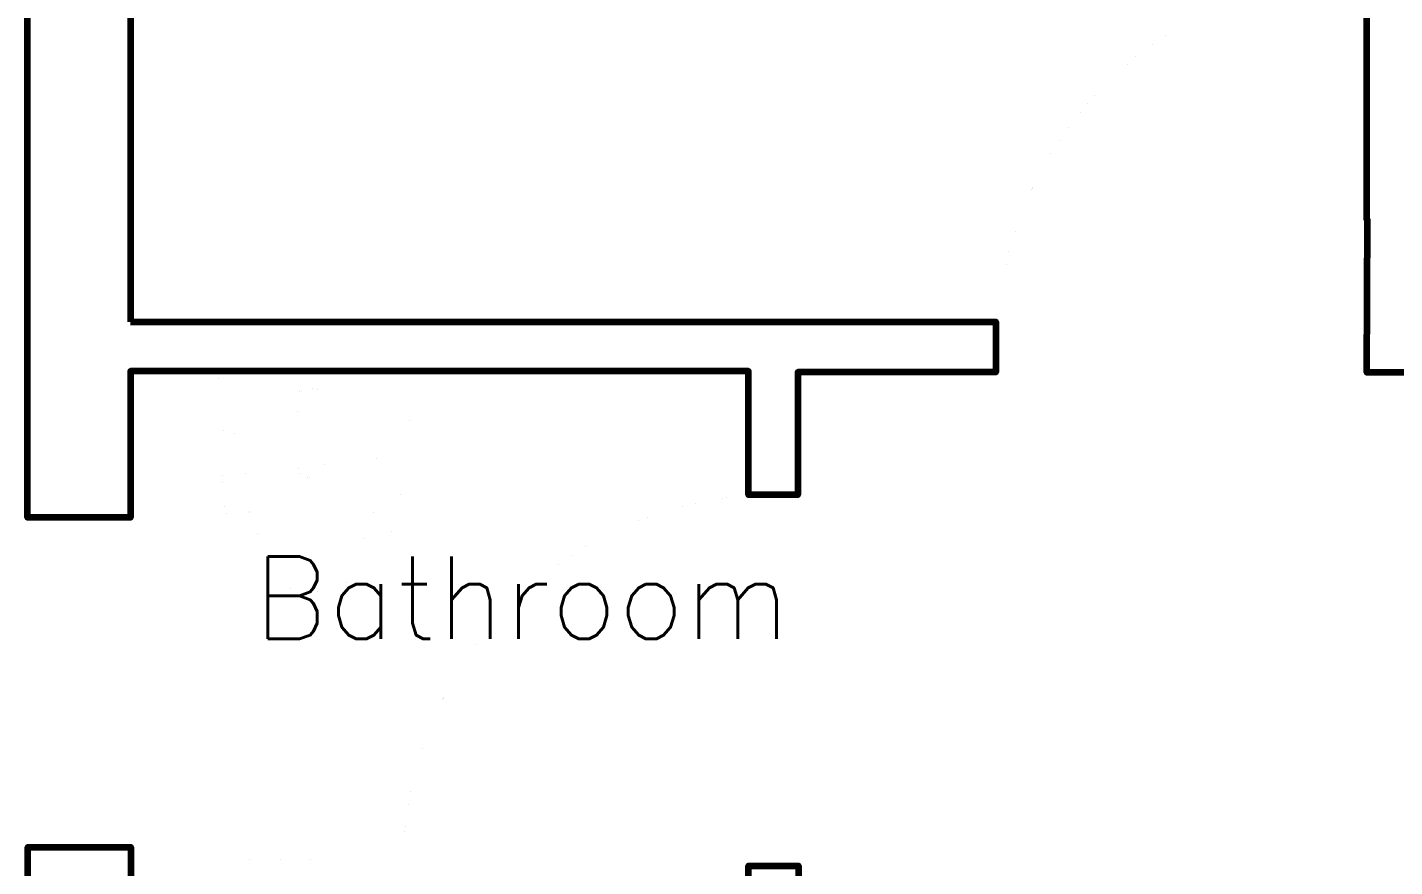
# Model space of a CAD drawing. Header units: metres. Extents: x -1.5 to 5.12, y -0.47 to 6.77.
# Drawn here: x -1.5 to 1.816, y 2.696 to 4.732 of the extents above; entities that cross this region are included whole.
import ezdxf
from ezdxf.enums import TextEntityAlignment as Align

# ---------------------------------------------------------------- set-up
doc = ezdxf.new("R2010")
doc.units = ezdxf.units.M
doc.header["$LTSCALE"] = 10
doc.layers.get('0').update_dxf_attribs({"linetype": 'CONTINUOUS', "lineweight": 100})
for name, color, linetype, lineweight in [('doors', 1, 'CONTINUOUS', 100), ('plumbing', 15, 'CONTINUOUS', 100), ('roomitems', 4, 'CONTINUOUS', 100), ('texts', 5, 'CONTINUOUS', 100), ('walls', 8, 'CONTINUOUS', 100), ('windows', 3, 'CONTINUOUS', 100)]:
    doc.layers.add(name, color=color, linetype=linetype, lineweight=lineweight)
doc.styles.get("Standard").update_dxf_attribs({"font": 'txt', "width": 0.75, "bigfont": 'bigfont.shx'})

# ---------------------------------------------------------------- blocks, each defined once
blk = doc.blocks.new('W-1-1')
at = {"color": 0}
for points, const_width in [([(-333.3, 60), (-400, 60)], 0.01), ([(-400, 60), (-400, 50)], 0.01), ([(-333.3, 60), (-400, 60)], 0.01), ([(-393.3, 60), (-400, 60)], 0.01), ([(-400, 60), (-400, 50)], 0.01), ([(-400, 50), (-400, 40)], 0.01), ([(-400, 50), (-400, 40)], 0.01), ([(-400, 40), (-400, 30)], 0.01), ([(-400, 40), (-400, 30)], 0.01), ([(-386.7, 60), (-393.3, 60)], 0.01), ([(-380, 60), (-386.7, 60)], 0.01), ([(-373.3, 60), (-380, 60)], 0.01), ([(-366.7, 60), (-373.3, 60)], 0.01), ([(-360, 60), (-366.7, 60)], 0.01), ([(-353.3, 60), (-360, 60)], 0.01), ([(-346.7, 60), (-353.3, 60)], 0.01), ([(-340, 60), (-346.7, 60)], 0.01), ([(-333.3, 60), (-340, 60)], 0.01), ([(-266.7, 60), (-333.3, 60)], 0.01), ([(-266.7, 60), (-333.3, 60)], 0.01), ([(-326.7, 60), (-333.3, 60)], 0.01), ([(-320, 60), (-326.7, 60)], 0.01), ([(-320, 60), (-320, 60)], 0.01), ([(-200, 60), (-266.7, 60)], 0.01), ([(-200, 60), (-266.7, 60)], 0.01), ([(-133.3, 60), (-200, 60)], 0.01), ([(-133.3, 60), (-200, 60)], 0.01), ([(-66.7, 60), (-133.3, 60)], 0.01), ([(-66.7, 60), (-133.3, 60)], 0.01), ([(0, 60), (-66.7, 60)], 0.01), ([(0, 60), (-66.7, 60)], 0.01), ([(66.7, 60), (0, 60)], 0.01), ([(66.7, 60), (0, 60)], 0.01), ([(133.3, 60), (66.7, 60)], 0.01), ([(133.3, 60), (66.7, 60)], 0.01), ([(200, 60), (133.3, 60)], 0.01), ([(200, 60), (133.3, 60)], 0.01), ([(266.7, 60), (200, 60)], 0.01), ([(266.7, 60), (200, 60)], 0.01), ([(333.3, 60), (266.7, 60)], 0.01), ([(333.3, 60), (266.7, 60)], 0.01), ([(326.7, 60), (320, 60)], 0.01), ([(333.3, 60), (326.7, 60)], 0.01), ([(400, 60), (333.3, 60)], 0.01), ([(400, 60), (333.3, 60)], 0.01), ([(340, 60), (333.3, 60)], 0.01), ([(346.7, 60), (340, 60)], 0.01), ([(353.3, 60), (346.7, 60)], 0.01), ([(360, 60), (353.3, 60)], 0.01), ([(366.7, 60), (360, 60)], 0.01), ([(373.3, 60), (366.7, 60)], 0.01), ([(380, 60), (373.3, 60)], 0.01), ([(386.7, 60), (380, 60)], 0.01), ([(393.3, 60), (386.7, 60)], 0.01), ([(400, 60), (393.3, 60)], 0.01), ([(400, 50), (400, 60)], 0.01), ([(400, 60), (400, 60)], 0.01), ([(400, 50), (400, 60)], 0.01), ([(400, 40), (400, 50)], 0.01), ([(400, 40), (400, 50)], 0.01), ([(400, 30), (400, 40)], 0.01), ([(400, 30), (400, 40)], 0.01), ([(-400, 30), (-400, 20)], 0.01), ([(-400, 30), (-400, 20)], 0.01), ([(-400, 20), (-400, 10)], 0.01), ([(-400, 20), (-400, 10)], 0.01), ([(-400, 10), (-400, 0)], 0.01), ([(-400, 10), (-400, 0)], 0.01), ([(-400, 0), (-400, -10)], 0.01), ([(-400, 0), (-400, 0)], 0.01), ([(-400, 0), (-333.3, 0)], 0.01), ([(-400, 0), (-400, -10)], 0.01), ([(-400, 0), (-400, 0)], 0.04), ([(-400, 0), (-393.3, 0)], 0.04), ([(-393.3, 0), (-386.7, 0)], 0.04), ([(-386.7, 0), (-380, 0)], 0.04), ([(-380, 0), (-373.3, 0)], 0.04), ([(-373.3, 0), (-366.7, 0)], 0.04), ([(-366.7, 0), (-360, 0)], 0.04), ([(-360, 0), (-353.3, 0)], 0.04), ([(-353.3, 0), (-346.7, 0)], 0.04), ([(-346.7, 0), (-340, 0)], 0.04), ([(-340, 0), (-333.3, 0)], 0.04), ([(-333.3, 0), (-326.7, 0)], 0.04), ([(-333.3, 0), (-266.7, 0)], 0.01), ([(-326.7, 0), (-320, 0)], 0.04), ([(-266.7, 0), (-200, 0)], 0.01), ([(-200, 0), (-133.3, 0)], 0.01), ([(-133.3, 0), (-66.7, 0)], 0.01), ([(-66.7, 0), (0, 0)], 0.01), ([(0, 0), (66.7, 0)], 0.01), ([(66.7, 0), (133.3, 0)], 0.01), ([(133.3, 0), (200, 0)], 0.01), ([(200, 0), (266.7, 0)], 0.01), ([(266.7, 0), (333.3, 0)], 0.01), ([(320, 0), (320, 0)], 0.04), ([(320, 0), (326.7, 0)], 0.04), ([(326.7, 0), (333.3, 0)], 0.04), ([(333.3, 0), (400, 0)], 0.01), ([(333.3, 0), (340, 0)], 0.04), ([(340, 0), (346.7, 0)], 0.04), ([(346.7, 0), (353.3, 0)], 0.04), ([(353.3, 0), (360, 0)], 0.04), ([(360, 0), (366.7, 0)], 0.04), ([(366.7, 0), (373.3, 0)], 0.04), ([(373.3, 0), (380, 0)], 0.04), ([(380, 0), (386.7, 0)], 0.04), ([(386.7, 0), (393.3, 0)], 0.04), ([(393.3, 0), (400, 0)], 0.04), ([(400, 20), (400, 30)], 0.01), ([(400, 20), (400, 30)], 0.01), ([(400, 10), (400, 20)], 0.01), ([(400, 10), (400, 20)], 0.01), ([(400, 0), (400, 10)], 0.01), ([(400, 0), (400, 10)], 0.01), ([(400, -10), (400, 0)], 0.01), ([(400, -10), (400, 0)], 0.01), ([(-400, -10), (-400, -20)], 0.01), ([(-400, -10), (-400, -20)], 0.01), ([(-400, -20), (-400, -30)], 0.01), ([(-400, -20), (-400, -30)], 0.01), ([(-400, -30), (-400, -40)], 0.01), ([(-400, -30), (-400, -40)], 0.01), ([(400, -20), (400, -10)], 0.01), ([(400, -20), (400, -10)], 0.01), ([(400, -30), (400, -20)], 0.01), ([(400, -30), (400, -20)], 0.01), ([(400, -40), (400, -30)], 0.01), ([(400, -40), (400, -30)], 0.01), ([(-400, -40), (-400, -50)], 0.01), ([(-400, -40), (-400, -50)], 0.01), ([(-400, -50), (-400, -60)], 0.01), ([(-400, -50), (-400, -60)], 0.01), ([(-400, -60), (-400, -60)], 0.01), ([(-400, -60), (-333.3, -60)], 0.01), ([(-400, -60), (-400, -60)], 0.01), ([(-400, -60), (-400, -60)], 0.01), ([(-400, -60), (-400, -60)], 0.01), ([(-400, -60), (-400, -60)], 0.01), ([(-400, -60), (-400, -60)], 0.01), ([(-400, -60), (-400, -60)], 0.01), ([(-400, -60), (-400, -60)], 0.01), ([(-400, -60), (-400, -60)], 0.01), ([(-400, -60), (-400, -60)], 0.01), ([(-400, -60), (-400, -60)], 0.01), ([(-400, -60), (-400, -60)], 0.01), ([(-400, -60), (-400, -60)], 0.01), ([(-400, -60), (-400, -60)], 0.01), ([(-400, -60), (-400, -60)], 0.01), ([(-400, -60), (-400, -60)], 0.01), ([(-400, -60), (-333.3, -60)], 0.01), ([(-400, -60), (-393.3, -60)], 0.01), ([(-393.3, -60), (-386.7, -60)], 0.01), ([(-386.7, -60), (-380, -60)], 0.01), ([(-380, -60), (-373.3, -60)], 0.01), ([(-373.3, -60), (-366.7, -60)], 0.01), ([(-366.7, -60), (-360, -60)], 0.01), ([(-360, -60), (-353.3, -60)], 0.01), ([(-353.3, -60), (-346.7, -60)], 0.01), ([(-346.7, -60), (-340, -60)], 0.01), ([(-340, -60), (-333.3, -60)], 0.01), ([(-333.3, -60), (-266.7, -60)], 0.01), ([(-333.3, -60), (-266.7, -60)], 0.01), ([(-333.3, -60), (-326.7, -60)], 0.01), ([(-326.7, -60), (-320, -60)], 0.01), ([(-266.7, -60), (-200, -60)], 0.01), ([(-266.7, -60), (-200, -60)], 0.01), ([(-200, -60), (-133.3, -60)], 0.01), ([(-200, -60), (-133.3, -60)], 0.01), ([(-133.3, -60), (-66.7, -60)], 0.01), ([(-133.3, -60), (-66.7, -60)], 0.01), ([(-66.7, -60), (0, -60)], 0.01), ([(-66.7, -60), (0, -60)], 0.01), ([(0, -60), (66.7, -60)], 0.01), ([(0, -60), (66.7, -60)], 0.01), ([(66.7, -60), (133.3, -60)], 0.01), ([(66.7, -60), (133.3, -60)], 0.01), ([(133.3, -60), (200, -60)], 0.01), ([(133.3, -60), (200, -60)], 0.01), ([(200, -60), (266.7, -60)], 0.01), ([(200, -60), (266.7, -60)], 0.01), ([(266.7, -60), (333.3, -60)], 0.01), ([(266.7, -60), (333.3, -60)], 0.01), ([(320, -60), (320, -60)], 0.01), ([(320, -60), (326.7, -60)], 0.01), ([(326.7, -60), (333.3, -60)], 0.01), ([(333.3, -60), (400, -60)], 0.01), ([(333.3, -60), (400, -60)], 0.01), ([(333.3, -60), (340, -60)], 0.01), ([(340, -60), (346.7, -60)], 0.01), ([(346.7, -60), (353.3, -60)], 0.01), ([(353.3, -60), (360, -60)], 0.01), ([(360, -60), (366.7, -60)], 0.01), ([(366.7, -60), (373.3, -60)], 0.01), ([(373.3, -60), (380, -60)], 0.01), ([(380, -60), (386.7, -60)], 0.01), ([(386.7, -60), (393.3, -60)], 0.01), ([(393.3, -60), (400, -60)], 0.01), ([(400, -50), (400, -40)], 0.01), ([(400, -50), (400, -40)], 0.01), ([(400, -60), (400, -50)], 0.01), ([(400, -60), (400, -50)], 0.01)]:
    blk.add_lwpolyline(points, dxfattribs=dict(at, const_width=const_width))
blk = doc.blocks.new('W-1-0')
at = {"color": 0, "const_width": 0.01}
for points in [[(-450, 0), (-450, 0)], [(-450, 0), (-441.8, -122.1)], [(450, -75), (450, 0)], [(450, -150), (450, -75)], [(-441.8, -122.1), (-417.8, -239.2)], [(450, -225), (450, -150)], [(450, -300), (450, -225)], [(-417.8, -239.2), (-379.3, -350.3)], [(450, -375), (450, -300)], [(-379.3, -350.3), (-327.1, -454.2)], [(450, -450), (450, -375)], [(-327.1, -454.2), (-262.5, -549.9)], [(450, -525), (450, -450)], [(450, -600), (450, -525)], [(-262.5, -549.9), (-186.4, -636.4)], [(450, -675), (450, -600)], [(-186.4, -636.4), (-99.9, -712.5)], [(450, -750), (450, -675)], [(-99.9, -712.5), (-4.2, -777.1)], [(450, -825), (450, -750)], [(-4.2, -777.1), (99.7, -829.3)], [(450, -900), (450, -825)], [(99.7, -829.3), (210.8, -867.8)], [(210.8, -867.8), (327.9, -891.8)], [(327.9, -891.8), (450, -900)]]:
    blk.add_lwpolyline(points, dxfattribs=at)
blk = doc.blocks.new('F-1-0')
at = {"color": 0, "const_width": 0.01}
for points in [[(-203.8, 264.3), (-197.2, 265.9)], [(-197.2, 265.9), (-190.2, 267)], [(-190.2, 267), (-182.9, 267.3)], [(-182.9, 267.3), (-182.9, 267.3)], [(-182.9, 267.3), (-152.4, 267.3)], [(-182.9, 267.3), (-182.9, 267.3)], [(-182.9, 267.3), (-182.9, 267.3)], [(-182.9, 267.3), (-182.9, 267.3)], [(-182.9, 267.3), (-182.9, 267.3)], [(-182.9, 267.3), (-182.9, 267.3)], [(-182.9, 267.3), (-182.9, 267.3)], [(-182.9, 267.3), (-182.9, 267.3)], [(-182.9, 267.3), (-182.9, 267.3)], [(-182.9, 267.3), (-182.9, 267.3)], [(-182.9, 267.3), (-182.9, 267.3)], [(-182.9, 267.3), (-182.9, 267.3)], [(-182.9, 267.3), (-182.9, 267.3)], [(-182.9, 267.3), (-182.9, 267.3)], [(-182.9, 267.3), (-182.9, 267.3)], [(-152.4, 267.3), (-122, 267.3)], [(-122, 267.3), (-91.5, 267.3)], [(-91.5, 267.3), (-61, 267.3)], [(-61, 267.3), (-30.5, 267.3)], [(-30.5, 267.3), (0, 267.3)], [(0, 267.3), (30.5, 267.3)], [(30.5, 267.3), (61, 267.3)], [(61, 267.3), (91.5, 267.3)], [(91.5, 267.3), (122, 267.3)], [(122, 267.3), (152.4, 267.3)], [(152.4, 267.3), (182.9, 267.3)], [(182.9, 267.3), (190.2, 267)], [(190.2, 267), (197.2, 265.9)], [(197.2, 265.9), (203.8, 264.3)], [(-236.6, 228.9), (-236.1, 234.1)], [(-236.1, 234.1), (-234.7, 239.1)], [(-234.7, 239.1), (-232.4, 243.8)], [(-232.4, 243.8), (-229.3, 248.3)], [(-229.3, 248.3), (-225.4, 252.3)], [(-225.4, 252.3), (-220.9, 256)], [(-220.9, 256), (-215.7, 259.3)], [(-215.7, 259.3), (-210, 262.1)], [(-210, 262.1), (-203.8, 264.3)], [(203.8, 264.3), (210, 262.1)], [(210, 262.1), (215.7, 259.3)], [(215.7, 259.3), (220.9, 256)], [(220.9, 256), (225.4, 252.3)], [(225.4, 252.3), (229.3, 248.3)], [(229.3, 248.3), (232.4, 243.8)], [(232.4, 243.8), (234.7, 239.1)], [(234.7, 239.1), (236.1, 234.1)], [(236.1, 234.1), (236.6, 228.9)], [(-236.6, 222.6), (-236.6, 228.9)], [(-236.6, 216.4), (-236.6, 222.6)], [(-236.6, 210.1), (-236.6, 216.4)], [(-236.6, 203.8), (-236.6, 210.1)], [(-236.6, 197.5), (-236.6, 203.8)], [(-46.5, 195.8), (-45.3, 200.1)], [(-45.3, 200.1), (-43.2, 204.2)], [(-43.2, 204.2), (-40.5, 208)], [(-40.5, 208), (-37.2, 211.5)], [(-37.2, 211.5), (-33.2, 214.7)], [(-33.2, 214.7), (-28.7, 217.5)], [(-28.7, 217.5), (-23.7, 219.9)], [(-23.7, 219.9), (-18.3, 221.8)], [(-18.3, 221.8), (-12.5, 223.2)], [(-12.5, 223.2), (-6.4, 224.1)], [(-6.4, 224.1), (0, 224.4)], [(0, 224.4), (6.4, 224.1)], [(0, 218.9), (0, 224.4)], [(0, 213.4), (0, 218.9)], [(0, 207.8), (0, 213.4)], [(0, 202.3), (0, 207.8)], [(0, 196.8), (0, 202.3)], [(6.4, 224.1), (12.5, 223.2)], [(12.5, 223.2), (18.3, 221.8)], [(18.3, 221.8), (23.7, 219.9)], [(23.7, 219.9), (28.7, 217.5)], [(28.7, 217.5), (33.2, 214.7)], [(33.2, 214.7), (37.2, 211.5)], [(37.2, 211.5), (40.5, 208)], [(40.5, 208), (43.2, 204.2)], [(43.2, 204.2), (45.3, 200.1)], [(45.3, 200.1), (46.5, 195.8)], [(236.6, 228.9), (236.6, 222.6)], [(236.6, 222.6), (236.6, 216.2)], [(236.6, 216.2), (236.6, 209.9)], [(236.6, 209.9), (236.6, 203.6)], [(236.6, 203.6), (236.6, 197.2)], [(-236.6, 191.3), (-236.6, 197.5)], [(-236.6, 185), (-236.6, 191.3)], [(-236.6, 178.7), (-236.6, 185)], [(-236.6, 172.4), (-236.6, 178.7)], [(-236.6, 166.2), (-236.6, 172.4)], [(-236.6, 159.9), (-236.6, 166.2)], [(-46.9, 191.3), (-46.5, 195.8)], [(-46.5, 186.8), (-46.9, 191.3)], [(-45.3, 182.5), (-46.5, 186.8)], [(-43.2, 178.4), (-45.3, 182.5)], [(-40.5, 174.5), (-43.2, 178.4)], [(-37.2, 171), (-40.5, 174.5)], [(-33.2, 167.8), (-37.2, 171)], [(-28.7, 165), (-33.2, 167.8)], [(0, 191.3), (0, 196.8)], [(0, 185.8), (0, 191.3)], [(0, 180.2), (0, 185.8)], [(0, 174.7), (0, 180.2)], [(0, 169.2), (0, 174.7)], [(0, 163.7), (0, 169.2)], [(33.2, 167.8), (28.7, 165)], [(37.2, 171), (33.2, 167.8)], [(40.5, 174.5), (37.2, 171)], [(43.2, 178.4), (40.5, 174.5)], [(45.3, 182.5), (43.2, 178.4)], [(46.5, 186.8), (45.3, 182.5)], [(46.5, 195.8), (46.9, 191.3)], [(46.9, 191.3), (46.5, 186.8)], [(46.9, 191.3), (46.9, 191.3)], [(46.9, 191.3), (46.9, 191.3)], [(46.9, 191.3), (46.9, 191.3)], [(46.9, 191.3), (46.9, 191.3)], [(46.9, 191.3), (46.9, 191.3)], [(46.9, 191.3), (46.9, 191.3)], [(46.9, 191.3), (46.9, 191.3)], [(46.9, 191.3), (46.9, 191.3)], [(46.9, 191.3), (46.9, 191.3)], [(46.9, 191.3), (46.9, 191.3)], [(46.9, 191.3), (46.9, 191.3)], [(46.9, 191.3), (46.9, 191.3)], [(46.9, 191.3), (46.9, 191.3)], [(46.9, 191.3), (46.9, 191.3)], [(46.9, 191.3), (46.9, 191.3)], [(236.6, 197.2), (236.6, 190.9)], [(236.6, 190.9), (236.6, 184.6)], [(236.6, 184.6), (236.6, 178.2)], [(236.6, 178.2), (236.6, 171.9)], [(236.6, 171.9), (236.6, 165.5)], [(-236.6, 153.6), (-236.6, 159.9)], [(-236.1, 148.4), (-236.6, 153.6)], [(-234.7, 143.5), (-236.1, 148.4)], [(-232.4, 138.7), (-234.7, 143.5)], [(-229.3, 134.3), (-232.4, 138.7)], [(-225.4, 130.2), (-229.3, 134.3)], [(-23.7, 162.7), (-28.7, 165)], [(-18.3, 160.7), (-23.7, 162.7)], [(-12.5, 159.3), (-18.3, 160.7)], [(-6.4, 158.4), (-12.5, 159.3)], [(0, 158.1), (-6.4, 158.4)], [(0, 158.1), (0, 163.7)], [(6.4, 158.4), (0, 158.1)], [(0, 158.1), (0, 158.1)], [(12.5, 159.3), (6.4, 158.4)], [(18.3, 160.7), (12.5, 159.3)], [(23.7, 162.7), (18.3, 160.7)], [(28.7, 165), (23.7, 162.7)], [(229.3, 133.5), (225.4, 129.5)], [(232.4, 138), (229.3, 133.5)], [(234.7, 142.7), (232.4, 138)], [(236.1, 147.7), (234.7, 142.7)], [(236.6, 152.9), (236.1, 147.7)], [(236.6, 165.5), (236.6, 159.2)], [(236.6, 159.2), (236.6, 152.9)], [(-220.9, 126.4), (-225.4, 130.2)], [(-215.7, 123.1), (-220.9, 126.4)], [(-210, 120.3), (-215.7, 123.1)], [(-203.8, 117.9), (-210, 120.3)], [(-194.4, 116), (-204.3, 86.6)], [(-197.2, 116.2), (-203.8, 117.9)], [(-190.2, 115), (-197.2, 116.2)], [(-194.4, 116), (-194.4, 116)], [(-193.5, 115.8), (-194.4, 116)], [(-192.5, 115.7), (-193.5, 115.8)], [(-191.6, 115.5), (-192.5, 115.7)], [(-190.6, 115.4), (-191.6, 115.5)], [(-189.6, 115.4), (-190.6, 115.4)], [(-182.9, 114.5), (-190.2, 115)], [(-188.7, 115.3), (-189.6, 115.4)], [(-187.7, 115.3), (-188.7, 115.3)], [(-186.8, 115.2), (-187.7, 115.3)], [(-185.8, 115.2), (-186.8, 115.2)], [(-184.9, 115.2), (-185.8, 115.2)], [(-183.9, 115.2), (-184.9, 115.2)], [(-182.9, 115.2), (-183.9, 115.2)], [(-182.9, 115.2), (-182.9, 115.2)], [(-152.4, 114.5), (-182.9, 114.5)], [(-122, 114.5), (-152.4, 114.5)], [(-91.5, 114.5), (-122, 114.5)], [(-61, 114.5), (-91.5, 114.5)], [(-30.5, 114.5), (-61, 114.5)], [(0, 114.5), (-30.5, 114.5)], [(30.5, 114.5), (0, 114.5)], [(61, 114.5), (30.5, 114.5)], [(91.5, 114.5), (61, 114.5)], [(122, 114.5), (91.5, 114.5)], [(152.4, 114.5), (122, 114.5)], [(182.9, 114.5), (152.4, 114.5)], [(190.2, 114.8), (182.9, 114.5)], [(197.2, 115.8), (190.2, 114.8)], [(204.3, 86.6), (194.4, 116)], [(203.8, 117.5), (197.2, 115.8)], [(210, 119.7), (203.8, 117.5)], [(215.7, 122.5), (210, 119.7)], [(220.9, 125.8), (215.7, 122.5)], [(225.4, 129.5), (220.9, 125.8)], [(-204.3, 86.6), (-211.2, 57.1)], [(-151.3, 77.6), (-154.6, 63.3)], [(-151.3, 77.6), (-151.3, 77.6)], [(-151.3, 77.6), (-151.3, 77.6)], [(-151.3, 77.6), (-126.1, 77.6)], [(-126.1, 77.6), (-100.9, 77.6)], [(-100.9, 77.6), (-75.7, 77.6)], [(-75.7, 77.6), (-50.4, 77.6)], [(-50.4, 77.6), (-25.2, 77.6)], [(-25.2, 77.6), (0, 77.6)], [(0, 77.6), (25.2, 77.6)], [(25.2, 77.6), (50.4, 77.6)], [(50.4, 77.6), (75.7, 77.6)], [(75.7, 77.6), (100.9, 77.6)], [(100.9, 77.6), (126.1, 77.6)], [(126.1, 77.6), (151.3, 77.6)], [(154, 65.4), (151.3, 77.6)], [(211.3, 57.1), (204.3, 86.6)], [(-211.2, 57.1), (-215.4, 27.6)], [(-159.1, 34.1), (-160.3, 19.2)], [(-157.2, 48.8), (-159.1, 34.1)], [(-154.6, 63.3), (-157.2, 48.8)], [(-32.6, 31.6), (-32.3, 34.7)], [(-32.3, 34.7), (-31.4, 37.6)], [(-31.4, 37.6), (-30, 40.4)], [(-30, 40.4), (-28.1, 43)], [(-28.1, 43), (-25.8, 45.4)], [(-25.8, 45.4), (-23, 47.6)], [(-23, 47.6), (-19.9, 49.5)], [(-19.9, 49.5), (-16.4, 51.1)], [(-16.4, 51.1), (-12.7, 52.4)], [(-12.7, 52.4), (-8.7, 53.4)], [(-8.7, 53.4), (-4.4, 54)], [(-4.4, 54), (0, 54.2)], [(0, 54.2), (4.4, 54)], [(4.4, 54), (8.7, 53.4)], [(8.7, 53.4), (12.7, 52.4)], [(12.7, 52.4), (16.4, 51.1)], [(16.4, 51.1), (19.9, 49.5)], [(19.9, 49.5), (23, 47.6)], [(23, 47.6), (25.8, 45.4)], [(25.8, 45.4), (28.1, 43)], [(28.1, 43), (30, 40.4)], [(30, 40.4), (31.4, 37.6)], [(31.4, 37.6), (32.3, 34.7)], [(32.3, 34.7), (32.6, 31.6)], [(156.2, 53.1), (154, 65.4)], [(157.9, 40.6), (156.2, 53.1)], [(159.2, 28), (157.9, 40.6)], [(215.6, 27.6), (211.3, 57.1)], [(-215.4, 27.6), (-216.9, -1.8)], [(-160.3, 19.2), (-160.8, 4.4)], [(-160.8, 4.4), (-160.7, -10.5)], [(-32.3, 28.6), (-32.6, 31.6)], [(-31.4, 25.6), (-32.3, 28.6)], [(-30, 22.8), (-31.4, 25.6)], [(-28.1, 20.2), (-30, 22.8)], [(-25.8, 17.8), (-28.1, 20.2)], [(-23, 15.7), (-25.8, 17.8)], [(-19.9, 13.7), (-23, 15.7)], [(-16.4, 12.1), (-19.9, 13.7)], [(-12.7, 10.8), (-16.4, 12.1)], [(-8.7, 9.8), (-12.7, 10.8)], [(-4.4, 9.2), (-8.7, 9.8)], [(0, 9), (-4.4, 9.2)], [(4.4, 9.2), (0, 9)], [(8.7, 9.8), (4.4, 9.2)], [(12.7, 10.8), (8.7, 9.8)], [(16.4, 12.1), (12.7, 10.8)], [(19.9, 13.7), (16.4, 12.1)], [(23, 15.7), (19.9, 13.7)], [(25.8, 17.8), (23, 15.7)], [(28.1, 20.2), (25.8, 17.8)], [(30, 22.8), (28.1, 20.2)], [(31.4, 25.6), (30, 22.8)], [(32.3, 28.6), (31.4, 25.6)], [(32.6, 31.6), (32.3, 28.6)], [(32.6, 31.6), (32.6, 31.6)], [(32.6, 31.6), (32.6, 31.6)], [(32.6, 31.6), (32.6, 31.6)], [(32.6, 31.6), (32.6, 31.6)], [(32.6, 31.6), (32.6, 31.6)], [(32.6, 31.6), (32.6, 31.6)], [(32.6, 31.6), (32.6, 31.6)], [(32.6, 31.6), (32.6, 31.6)], [(32.6, 31.6), (32.6, 31.6)], [(32.6, 31.6), (32.6, 31.6)], [(32.6, 31.6), (32.6, 31.6)], [(32.6, 31.6), (32.6, 31.6)], [(32.6, 31.6), (32.6, 31.6)], [(32.6, 31.6), (32.6, 31.6)], [(32.6, 31.6), (32.6, 31.6)], [(160, 15.3), (159.2, 28)], [(160.3, 2.6), (160, 15.3)], [(160.1, -10.1), (160.3, 2.6)], [(217.1, -1.8), (215.6, 27.6)], [(-216.9, -1.8), (-215.6, -30.7)], [(-215.6, -30.7), (-211.7, -59.1)], [(-160.7, -10.5), (-159.9, -25.4)], [(-159.9, -25.4), (-158.4, -40.1)], [(158.2, -35.3), (159.4, -22.7)], [(159.4, -22.7), (160.1, -10.1)], [(212, -59.1), (215.9, -30.7)], [(215.9, -30.7), (217.1, -1.8)], [(-211.7, -59.1), (-205.1, -86.8)], [(-158.4, -40.1), (-156.2, -54.6)], [(-156.2, -54.6), (-153.3, -68.9)], [(151.3, -72.3), (154.2, -60.1)], [(154.2, -60.1), (156.5, -47.8)], [(156.5, -47.8), (158.2, -35.3)], [(205.5, -86.8), (212, -59.1)], [(-205.1, -86.8), (-195.9, -113.5)], [(-153.3, -68.9), (-149.8, -82.8)], [(-149.8, -82.8), (-145.6, -96.4)], [(-145.6, -96.4), (-140.7, -108.8)], [(140.8, -104.5), (144.7, -94)], [(144.7, -94), (148.2, -83.3)], [(148.2, -83.3), (151.3, -72.3)], [(196.3, -113.5), (205.5, -86.8)], [(-195.9, -113.5), (-184.2, -139)], [(-140.7, -108.8), (-135.4, -120.8)], [(-135.4, -120.8), (-129.5, -132.2)], [(-129.5, -132.2), (-123.1, -143.2)], [(126.9, -134.1), (131.9, -124.6)], [(131.9, -124.6), (136.5, -114.7)], [(136.5, -114.7), (140.8, -104.5)], [(184.6, -139), (196.3, -113.5)], [(-184.2, -139), (-170, -163.3)], [(-170, -163.3), (-153.2, -186)], [(-123.1, -143.2), (-116.4, -153.6)], [(-116.4, -153.6), (-109.3, -163.4)], [(-109.3, -163.4), (-101.9, -172.6)], [(104, -168.5), (110.1, -160.5)], [(110.1, -160.5), (116, -152.1)], [(116, -152.1), (121.6, -143.3)], [(121.6, -143.3), (126.9, -134.1)], [(153.4, -186), (170.3, -163.3)], [(170.3, -163.3), (184.6, -139)], [(-153.2, -186), (-134.1, -207.1)], [(-101.9, -172.6), (-94.3, -181.1)], [(-94.3, -181.1), (-86.5, -188.9)], [(-86.5, -188.9), (-78.5, -196)], [(-78.5, -196), (-70.4, -202.3)], [(71.2, -200.3), (77.9, -195.1)], [(77.9, -195.1), (84.5, -189.3)], [(84.5, -189.3), (91, -183)], [(91, -183), (97.6, -176)], [(97.6, -176), (104, -168.5)], [(134.1, -207.1), (153.4, -186)], [(-134.1, -207.1), (-113.3, -225.6)], [(-113.3, -225.6), (-91.7, -240.7)], [(-70.4, -202.3), (-62.3, -207.8)], [(-62.3, -207.8), (-55.4, -211.9)], [(-55.4, -211.9), (-48.7, -215.5)], [(-48.7, -215.5), (-42.2, -218.5)], [(-42.2, -218.5), (-35.9, -221.1)], [(-35.9, -221.1), (-29.6, -223.1)], [(-29.6, -223.1), (-23.5, -224.8)], [(-23.5, -224.8), (-17.4, -226)], [(-17.4, -226), (-11.4, -226.7)], [(-11.4, -226.7), (-5.4, -227.1)], [(-5.4, -227.1), (0.5, -227.1)], [(0.5, -227.1), (6.5, -226.7)], [(6.5, -226.7), (12.5, -225.9)], [(12.5, -225.9), (18.5, -224.8)], [(18.5, -224.8), (24.8, -223.3)], [(24.8, -223.3), (31.2, -221.3)], [(31.2, -221.3), (37.7, -219)], [(37.7, -219), (44.3, -216.2)], [(44.3, -216.2), (51, -212.9)], [(51, -212.9), (57.7, -209.2)], [(57.7, -209.2), (64.5, -205)], [(64.5, -205), (71.2, -200.3)], [(91.3, -240.7), (113.1, -225.6)], [(113.1, -225.6), (134.1, -207.1)], [(-91.7, -240.7), (-69.4, -252.4)], [(-69.4, -252.4), (-46.7, -260.8)], [(-46.7, -260.8), (-23.6, -265.8)], [(22.9, -265.8), (46, -260.8)], [(46, -260.8), (68.9, -252.4)], [(68.9, -252.4), (91.3, -240.7)], [(-23.6, -265.8), (-0.4, -267.5)], [(-0.4, -267.5), (22.9, -265.8)]]:
    blk.add_lwpolyline(points, dxfattribs=at)
blk = doc.blocks.new('F-1-1')
at = {"color": 0, "const_width": 0.01}
for points in [[(-213.3, 168), (-213.2, 168.8)], [(-213.3, 167.1), (-213.3, 168)], [(-213.3, 139.2), (-213.3, 167.1)], [(-213.2, 168.8), (-212.9, 169.6)], [(-212.9, 169.6), (-212.6, 170.4)], [(-212.6, 170.4), (-212.2, 171.1)], [(-212.2, 171.1), (-211.7, 171.7)], [(-211.7, 171.7), (-211.2, 172.2)], [(-211.2, 172.2), (-210.6, 172.7)], [(-210.6, 172.7), (-209.9, 173.1)], [(-209.9, 173.1), (-209.2, 173.3)], [(-209.2, 173.3), (-208.5, 173.5)], [(-208.5, 173.5), (-207.7, 173.6)], [(-207.7, 173.6), (-207.7, 173.6)], [(-207.7, 173.6), (-173.1, 173.6)], [(-207.7, 173.6), (-207.7, 173.6)], [(-207.7, 173.6), (-207.7, 173.6)], [(-207.7, 173.6), (-207.7, 173.6)], [(-207.7, 173.6), (-207.7, 173.6)], [(-207.7, 173.6), (-207.7, 173.6)], [(-207.7, 173.6), (-207.7, 173.6)], [(-207.7, 173.6), (-207.7, 173.6)], [(-207.7, 173.6), (-207.7, 173.6)], [(-207.7, 173.6), (-207.7, 173.6)], [(-207.7, 173.6), (-207.7, 173.6)], [(-207.7, 173.6), (-207.7, 173.6)], [(-207.7, 173.6), (-207.7, 173.6)], [(-207.7, 173.6), (-207.7, 173.6)], [(-207.7, 173.6), (-207.7, 173.6)], [(-173.1, 173.6), (-138.5, 173.6)], [(-138.5, 173.6), (-103.8, 173.6)], [(-103.8, 173.6), (-69.2, 173.6)], [(-69.2, 173.6), (-34.6, 173.6)], [(-34.6, 173.6), (0, 173.6)], [(0, 173.6), (34.6, 173.6)], [(34.6, 173.6), (69.2, 173.6)], [(69.2, 173.6), (103.8, 173.6)], [(103.8, 173.6), (138.5, 173.6)], [(138.5, 173.6), (173.1, 173.6)], [(173.1, 173.6), (207.7, 173.6)], [(207.7, 173.6), (208.5, 173.5)], [(208.5, 173.5), (209.2, 173.3)], [(209.2, 173.3), (209.9, 173)], [(209.9, 173), (210.6, 172.6)], [(210.6, 172.6), (211.2, 172.2)], [(211.2, 172.2), (211.7, 171.6)], [(211.7, 171.6), (212.2, 171)], [(212.2, 171), (212.6, 170.3)], [(212.6, 170.3), (212.9, 169.5)], [(212.9, 169.5), (213.1, 168.7)], [(213.1, 168.7), (213.3, 167.8)], [(213.3, 167.8), (213.3, 166.9)], [(213.3, 166.9), (213.3, 139.1)], [(-213.3, 111.4), (-213.3, 139.2)], [(-194.1, 139), (-194.3, 136.3)], [(-194.3, 136.3), (-194.3, 113.7)], [(-193.7, 141.6), (-194.1, 139)], [(-192.9, 144.1), (-193.7, 141.6)], [(-191.9, 146.4), (-192.9, 144.1)], [(-190.6, 148.5), (-191.9, 146.4)], [(-189.1, 150.4), (-190.6, 148.5)], [(-187.4, 152.1), (-189.1, 150.4)], [(-185.5, 153.5), (-187.4, 152.1)], [(-183.5, 154.7), (-185.5, 153.5)], [(-181.3, 155.6), (-183.5, 154.7)], [(-179, 156.1), (-181.3, 155.6)], [(-176.5, 156.3), (-179, 156.1)], [(-147.3, 156.3), (-176.5, 156.3)], [(-118.1, 156.3), (-147.3, 156.3)], [(-135.6, 135.1), (-142.8, 132.4)], [(-127.7, 137.2), (-135.6, 135.1)], [(-119, 138.7), (-127.7, 137.2)], [(-106.4, 139.7), (-119, 138.7)], [(-88.9, 156.3), (-118.1, 156.3)], [(-88.7, 140.5), (-106.4, 139.7)], [(-59.7, 156.3), (-88.9, 156.3)], [(-66.9, 141), (-88.7, 140.5)], [(-42.1, 141.2), (-66.9, 141)], [(-30.4, 156.3), (-59.7, 156.3)], [(-15.5, 141.3), (-42.1, 141.2)], [(-1.2, 156.3), (-30.4, 156.3)], [(11.9, 141.2), (-15.5, 141.3)], [(28, 156.3), (-1.2, 156.3)], [(38.9, 140.8), (11.9, 141.2)], [(57.2, 156.3), (28, 156.3)], [(64.6, 140.3), (38.9, 140.8)], [(86.4, 156.3), (57.2, 156.3)], [(87.7, 139.6), (64.6, 140.3)], [(115.7, 156.3), (86.4, 156.3)], [(107.3, 138.8), (87.7, 139.6)], [(122.2, 137.8), (107.3, 138.8)], [(144.9, 156.3), (115.7, 156.3)], [(131.3, 136.7), (122.2, 137.8)], [(137, 134.9), (131.3, 136.7)], [(142.5, 132.1), (137, 134.9)], [(174.1, 156.3), (144.9, 156.3)], [(176.5, 156.1), (174.1, 156.3)], [(178.8, 155.6), (176.5, 156.1)], [(181, 154.7), (178.8, 155.6)], [(183.1, 153.5), (181, 154.7)], [(184.9, 152.1), (183.1, 153.5)], [(186.6, 150.4), (184.9, 152.1)], [(188.1, 148.5), (186.6, 150.4)], [(189.4, 146.4), (188.1, 148.5)], [(190.4, 144.1), (189.4, 146.4)], [(191.2, 141.6), (190.4, 144.1)], [(191.7, 139), (191.2, 141.6)], [(191.8, 136.3), (191.7, 139)], [(191.8, 113.7), (191.8, 136.3)], [(213.3, 139.1), (213.3, 111.2)], [(-213.3, 83.5), (-213.3, 111.4)], [(-194.3, 113.7), (-194.3, 91)], [(-171.7, 104.5), (-174.2, 98)], [(-168.5, 110.4), (-171.7, 104.5)], [(-164.7, 115.9), (-168.5, 110.4)], [(-160.3, 120.8), (-164.7, 115.9)], [(-155.2, 125.3), (-160.3, 120.8)], [(-149.3, 129.1), (-155.2, 125.3)], [(-142.8, 132.4), (-149.3, 129.1)], [(147.7, 128.4), (142.5, 132.1)], [(152.5, 123.7), (147.7, 128.4)], [(157.1, 118.2), (152.5, 123.7)], [(161.2, 112.1), (157.1, 118.2)], [(164.9, 105.3), (161.2, 112.1)], [(168.2, 98), (164.9, 105.3)], [(191.8, 91), (191.8, 113.7)], [(213.3, 111.2), (213.3, 83.4)], [(-213.3, 55.7), (-213.3, 83.5)], [(-194.3, 91), (-194.3, 68.3)], [(-194.3, 68.3), (-194.3, 45.7)], [(-178.3, 74.9), (-179.1, 63.6)], [(-177.4, 83.8), (-178.3, 74.9)], [(-176.1, 91.1), (-177.4, 83.8)], [(-174.2, 98), (-176.1, 91.1)], [(171, 90.3), (168.2, 98)], [(173.3, 82.3), (171, 90.3)], [(175, 74), (173.3, 82.3)], [(176.1, 65.6), (175, 74)], [(191.8, 68.3), (191.8, 91)], [(191.8, 45.7), (191.8, 68.3)], [(213.3, 83.4), (213.3, 55.6)], [(-213.3, 27.8), (-213.3, 55.7)], [(-194.3, 45.7), (-194.3, 23)], [(-180.2, 35.5), (-180.4, 19.6)], [(-179.7, 50.3), (-180.2, 35.5)], [(-179.1, 63.6), (-179.7, 50.3)], [(176.9, 56.4), (176.1, 65.6)], [(177.4, 46.2), (176.9, 56.4)], [(177.8, 35), (177.4, 46.2)], [(178.1, 23.1), (177.8, 35)], [(191.8, 23), (191.8, 45.7)], [(213.3, 55.6), (213.3, 27.7)], [(-213.3, 0), (-213.3, 27.8)], [(-213.3, -27.8), (-213.3, 0)], [(-194.3, 23), (-194.3, 0.3)], [(-194.3, 0.3), (-194.3, -22.3)], [(-180.4, 19.6), (-180.5, 3.2)], [(-180.5, 3.2), (-180.5, -13.4)], [(-26.4, 3.2), (-27.7, -1.3)], [(-24.6, 7.4), (-26.4, 3.2)], [(-22.5, 11.2), (-24.6, 7.4)], [(-19.9, 14.7), (-22.5, 11.2)], [(-17, 17.8), (-19.9, 14.7)], [(-13.8, 20.4), (-17, 17.8)], [(-10.3, 22.5), (-13.8, 20.4)], [(-6.6, 24), (-10.3, 22.5)], [(-2.7, 25), (-6.6, 24)], [(1.4, 25.3), (-2.7, 25)], [(1.4, 25.3), (1.4, 25.3)], [(5.4, 25), (1.4, 25.3)], [(1.4, 25.3), (1.4, 25.3)], [(1.4, 25.3), (1.4, 25.3)], [(1.4, 25.3), (1.4, 25.3)], [(1.4, 25.3), (1.4, 25.3)], [(1.4, 25.3), (1.4, 25.3)], [(1.4, 25.3), (1.4, 25.3)], [(1.4, 25.3), (1.4, 25.3)], [(1.4, 25.3), (1.4, 25.3)], [(1.4, 25.3), (1.4, 25.3)], [(1.4, 25.3), (1.4, 25.3)], [(1.4, 25.3), (1.4, 25.3)], [(1.4, 25.3), (1.4, 25.3)], [(1.4, 25.3), (1.4, 25.3)], [(1.4, 25.3), (1.4, 25.3)], [(9.4, 24), (5.4, 25)], [(13.1, 22.5), (9.4, 24)], [(16.6, 20.4), (13.1, 22.5)], [(19.8, 17.8), (16.6, 20.4)], [(22.7, 14.7), (19.8, 17.8)], [(25.2, 11.2), (22.7, 14.7)], [(27.4, 7.4), (25.2, 11.2)], [(29.1, 3.2), (27.4, 7.4)], [(30.4, -1.3), (29.1, 3.2)], [(178.2, 10.7), (178.1, 23.1)], [(178.1, -2), (178.2, 10.7)], [(191.8, 0.3), (191.8, 23)], [(191.8, -22.3), (191.8, 0.3)], [(213.3, 27.7), (213.3, -0.1)], [(-213.3, -55.7), (-213.3, -27.8)], [(-194.3, -22.3), (-194.3, -45)], [(-180.5, -13.4), (-180.3, -29.6)], [(-180.3, -29.6), (-179.9, -45)], [(-28.5, -6), (-28.8, -10.9)], [(-28.8, -10.9), (-28.5, -15.8)], [(-27.7, -1.3), (-28.5, -6)], [(-28.5, -15.8), (-27.7, -20.5)], [(-27.7, -20.5), (-26.4, -25)], [(-26.4, -25), (-24.6, -29.1)], [(-24.6, -29.1), (-22.5, -33)], [(-22.5, -33), (-19.9, -36.5)], [(22.7, -36.5), (25.2, -33)], [(25.2, -33), (27.4, -29.1)], [(27.4, -29.1), (29.1, -25)], [(29.1, -25), (30.4, -20.5)], [(31.2, -6), (30.4, -1.3)], [(30.4, -20.5), (31.2, -15.8)], [(31.5, -10.9), (31.2, -6)], [(31.2, -15.8), (31.5, -10.9)], [(176.8, -40), (177.4, -27.6)], [(177.4, -27.6), (177.8, -14.8)], [(177.8, -14.8), (178.1, -2)], [(191.8, -45), (191.8, -22.3)], [(213.3, -0.1), (213.3, -27.9)], [(213.3, -27.9), (213.3, -55.7)], [(-213.3, -83.5), (-213.3, -55.7)], [(-194.3, -45), (-194.3, -67.7)], [(-179.9, -45), (-179.4, -59.2)], [(-179.4, -59.2), (-178.7, -71.6)], [(-19.9, -36.5), (-17, -39.5)], [(-17, -39.5), (-13.8, -42.1)], [(-13.8, -42.1), (-10.3, -44.3)], [(-10.3, -44.3), (-6.6, -45.8)], [(-6.6, -45.8), (-2.7, -46.8)], [(-2.4, -66.2), (-3.2, -68.3)], [(-2.7, -46.8), (1.4, -47.1)], [(-1.3, -64.7), (-2.4, -66.2)], [(-0.1, -63.8), (-1.3, -64.7)], [(1.2, -63.3), (-0.1, -63.8)], [(2.6, -63.4), (1.2, -63.3)], [(1.4, -47.1), (5.4, -46.8)], [(3.8, -64), (2.6, -63.4)], [(4.9, -65.1), (3.8, -64)], [(5.8, -66.6), (4.9, -65.1)], [(5.4, -46.8), (9.4, -45.8)], [(9.4, -45.8), (13.1, -44.3)], [(13.1, -44.3), (16.6, -42.1)], [(16.6, -42.1), (19.8, -39.5)], [(19.8, -39.5), (22.7, -36.5)], [(174.1, -73.5), (175.2, -63.2)], [(175.2, -63.2), (176.1, -52)], [(176.1, -52), (176.8, -40)], [(191.8, -67.7), (191.8, -45)], [(213.3, -55.7), (213.3, -83.6)], [(-213.3, -111.4), (-213.3, -83.5)], [(-194.3, -67.7), (-194.3, -90.3)], [(-194.3, -90.3), (-194.3, -113)], [(-178.7, -71.6), (-177.8, -81.8)], [(-177.8, -81.8), (-176.6, -90.3)], [(-176.6, -90.3), (-174.8, -97.8)], [(-174.8, -97.8), (-172.4, -104.6)], [(-4, -93.1), (-4.1, -101.8)], [(-3.8, -71), (-4, -74.2)], [(-4, -74.2), (-4, -75.6)], [(-4, -75.6), (-4, -79.6)], [(-4, -79.6), (-4, -85.6)], [(-4, -85.6), (-4, -93.1)], [(-3.2, -68.3), (-3.8, -71)], [(6.4, -68.6), (5.8, -66.6)], [(6.6, -71), (6.4, -68.6)], [(6.5, -100.1), (6.5, -91.5)], [(6.6, -73.2), (6.6, -71)], [(6.5, -77.6), (6.6, -73.2)], [(6.5, -83.9), (6.5, -77.6)], [(6.5, -91.5), (6.5, -83.9)], [(165.6, -105.7), (168.5, -98.9)], [(168.5, -98.9), (170.9, -91.3)], [(170.9, -91.3), (172.7, -82.9)], [(172.7, -82.9), (174.1, -73.5)], [(191.8, -90.3), (191.8, -67.7)], [(191.8, -113), (191.8, -90.3)], [(213.3, -83.6), (213.3, -111.4)], [(-213.3, -139.2), (-213.3, -111.4)], [(-194.3, -113), (-194.3, -135.7)], [(-172.4, -104.6), (-169.4, -110.6)], [(-169.4, -110.6), (-165.8, -115.8)], [(-165.8, -115.8), (-161.5, -120.4)], [(-161.5, -120.4), (-156.6, -124.4)], [(-156.6, -124.4), (-151, -127.9)], [(-151, -127.9), (-144.8, -130.8)], [(-144.8, -130.8), (-137.9, -133.3)], [(-4.1, -120.4), (-4.2, -129.4)], [(-4.2, -129.4), (-4.2, -137.6)], [(-4.1, -101.8), (-4.1, -111)], [(-4.1, -111), (-4.1, -120.4)], [(6.3, -127.6), (6.4, -118.6)], [(6.3, -135.9), (6.3, -127.6)], [(6.4, -109.3), (6.5, -100.1)], [(6.4, -118.6), (6.4, -109.3)], [(122.2, -134.9), (131.3, -132.4)], [(131.3, -132.4), (139.3, -129.4)], [(139.3, -129.4), (146.3, -125.9)], [(146.3, -125.9), (152.4, -121.8)], [(152.4, -121.8), (157.6, -117.1)], [(157.6, -117.1), (161.9, -111.8)], [(161.9, -111.8), (165.6, -105.7)], [(191.8, -135.7), (191.8, -113)], [(213.3, -111.4), (213.3, -139.2)], [(-213.3, -167.1), (-213.3, -139.2)], [(-194.3, -135.7), (-194.1, -138.4)], [(-194.1, -138.4), (-193.7, -141)], [(-193.7, -141), (-192.9, -143.4)], [(-192.9, -143.4), (-191.9, -145.7)], [(-191.9, -145.7), (-190.6, -147.8)], [(-190.6, -147.8), (-189.1, -149.8)], [(-189.1, -149.8), (-187.4, -151.4)], [(-187.4, -151.4), (-185.5, -152.9)], [(-185.5, -152.9), (-183.5, -154)], [(-183.5, -154), (-181.3, -154.9)], [(-181.3, -154.9), (-179, -155.4)], [(-179, -155.4), (-176.5, -155.6)], [(-176.5, -155.6), (-176.5, -155.6)], [(-176.5, -155.6), (-147.3, -155.6)], [(-176.5, -155.6), (-176.5, -155.6)], [(-176.5, -155.6), (-176.5, -155.6)], [(-176.5, -155.6), (-176.5, -155.6)], [(-176.5, -155.6), (-176.5, -155.6)], [(-176.5, -155.6), (-176.5, -155.6)], [(-176.5, -155.6), (-176.5, -155.6)], [(-176.5, -155.6), (-176.5, -155.6)], [(-176.5, -155.6), (-176.5, -155.6)], [(-176.5, -155.6), (-176.5, -155.6)], [(-176.5, -155.6), (-176.5, -155.6)], [(-176.5, -155.6), (-176.5, -155.6)], [(-176.5, -155.6), (-176.5, -155.6)], [(-176.5, -155.6), (-176.5, -155.6)], [(-176.5, -155.6), (-176.5, -155.6)], [(-147.3, -155.6), (-118.1, -155.6)], [(-137.9, -133.3), (-130.2, -135.3)], [(-130.2, -135.3), (-121.9, -137)], [(-121.9, -137), (-121.9, -137)], [(-121.9, -137), (-107.7, -139)], [(-121.9, -137), (-121.9, -137)], [(-121.9, -137), (-121.9, -137)], [(-121.9, -137), (-121.9, -137)], [(-121.9, -137), (-121.9, -137)], [(-121.9, -137), (-121.9, -137)], [(-121.9, -137), (-121.9, -137)], [(-121.9, -137), (-121.9, -137)], [(-121.9, -137), (-121.9, -137)], [(-121.9, -137), (-121.9, -137)], [(-121.9, -137), (-121.9, -137)], [(-121.9, -137), (-121.9, -137)], [(-121.9, -137), (-121.9, -137)], [(-121.9, -137), (-121.9, -137)], [(-121.9, -137), (-121.9, -137)], [(-118.1, -155.6), (-88.9, -155.6)], [(-107.7, -139), (-90.3, -140.6)], [(-90.3, -140.6), (-70.4, -141.8)], [(-88.9, -155.6), (-59.7, -155.6)], [(-70.4, -141.8), (-48.8, -142.6)], [(-59.7, -155.6), (-30.4, -155.6)], [(-48.8, -142.6), (-25.9, -143.1)], [(-30.4, -155.6), (-1.2, -155.6)], [(-25.9, -143.1), (-2.6, -143.2)], [(-12.9, -154.9), (-13, -157.1)], [(-13, -157.1), (-12.9, -159.4)], [(-12.5, -152.7), (-12.9, -154.9)], [(-12.9, -159.4), (-12.5, -161.5)], [(-11.9, -150.7), (-12.5, -152.7)], [(-12.5, -161.5), (-11.9, -163.6)], [(-11.1, -148.7), (-11.9, -150.7)], [(-11.9, -163.6), (-11.1, -165.5)], [(-10, -147), (-11.1, -148.7)], [(-11.1, -165.5), (-10, -167.2)], [(-8.8, -145.4), (-10, -147)], [(-7.4, -144), (-8.8, -145.4)], [(-5.9, -142.8), (-7.4, -144)], [(-4.2, -141.8), (-5.9, -142.8)], [(-4.2, -144.4), (-4.2, -149.4)], [(-4.2, -149.4), (-4.3, -152.1)], [(-4.3, -152.1), (-4, -154.7)], [(-4.2, -137.6), (-4.2, -144.4)], [(-2.5, -141.1), (-4.2, -141.8)], [(-4, -154.7), (-3.4, -156.8)], [(-3.4, -156.8), (-2.5, -158.4)], [(-2.6, -143.2), (20.6, -142.9)], [(-0.6, -140.6), (-2.5, -141.1)], [(-2.5, -158.4), (-1.4, -159.6)], [(-1.4, -159.6), (-0.2, -160.3)], [(-1.2, -155.6), (28, -155.6)], [(1.4, -140.5), (-0.6, -140.6)], [(-0.2, -160.3), (1.1, -160.6)], [(1.1, -160.6), (2.4, -160.3)], [(1.4, -140.5), (1.4, -140.5)], [(3.3, -140.6), (1.4, -140.5)], [(1.4, -140.5), (1.4, -140.5)], [(1.4, -140.5), (1.4, -140.5)], [(1.4, -140.5), (1.4, -140.5)], [(1.4, -140.5), (1.4, -140.5)], [(1.4, -140.5), (1.4, -140.5)], [(1.4, -140.5), (1.4, -140.5)], [(1.4, -140.5), (1.4, -140.5)], [(1.4, -140.5), (1.4, -140.5)], [(1.4, -140.5), (1.4, -140.5)], [(1.4, -140.5), (1.4, -140.5)], [(1.4, -140.5), (1.4, -140.5)], [(1.4, -140.5), (1.4, -140.5)], [(1.4, -140.5), (1.4, -140.5)], [(1.4, -140.5), (1.4, -140.5)], [(2.4, -160.3), (3.6, -159.7)], [(5.2, -141.1), (3.3, -140.6)], [(3.6, -159.7), (4.7, -158.5)], [(4.7, -158.5), (5.5, -156.9)], [(7, -141.8), (5.2, -141.1)], [(5.5, -156.9), (6.1, -154.8)], [(6.1, -154.8), (6.3, -152.3)], [(6.3, -143.1), (6.3, -135.9)], [(6.3, -148.7), (6.3, -143.1)], [(6.3, -152.3), (6.3, -148.7)], [(6.3, -152.3), (6.3, -152.3)], [(6.3, -152.3), (6.3, -152.3)], [(6.3, -152.3), (6.3, -152.3)], [(6.3, -152.3), (6.3, -152.3)], [(6.3, -152.3), (6.3, -152.3)], [(6.3, -152.3), (6.3, -152.3)], [(6.3, -152.3), (6.3, -152.3)], [(6.3, -152.3), (6.3, -152.3)], [(6.3, -152.3), (6.3, -152.3)], [(6.3, -152.3), (6.3, -152.3)], [(6.3, -152.3), (6.3, -152.3)], [(6.3, -152.3), (6.3, -152.3)], [(6.3, -152.3), (6.3, -152.3)], [(6.3, -152.3), (6.3, -152.3)], [(6.3, -152.3), (6.3, -152.3)], [(8.6, -142.8), (7, -141.8)], [(10.2, -144), (8.6, -142.8)], [(11.6, -145.4), (10.2, -144)], [(12.8, -147), (11.6, -145.4)], [(13.8, -148.7), (12.8, -147)], [(12.8, -167.2), (13.8, -165.5)], [(14.7, -150.7), (13.8, -148.7)], [(13.8, -165.5), (14.7, -163.6)], [(15.3, -152.7), (14.7, -150.7)], [(14.7, -163.6), (15.3, -161.5)], [(15.7, -154.9), (15.3, -152.7)], [(15.3, -161.5), (15.7, -159.4)], [(15.8, -157.1), (15.7, -154.9)], [(15.7, -159.4), (15.8, -157.1)], [(20.6, -142.9), (43.1, -142.4)], [(28, -155.6), (57.2, -155.6)], [(43.1, -142.4), (64.1, -141.5)], [(57.2, -155.6), (86.4, -155.6)], [(64.1, -141.5), (83, -140.3)], [(83, -140.3), (99.2, -138.8)], [(86.4, -155.6), (115.7, -155.6)], [(99.2, -138.8), (112, -137)], [(112, -137), (122.2, -134.9)], [(115.7, -155.6), (144.9, -155.6)], [(144.9, -155.6), (174.1, -155.6)], [(174.1, -155.6), (176.5, -155.4)], [(176.5, -155.4), (178.8, -154.9)], [(178.8, -154.9), (181, -154)], [(181, -154), (183.1, -152.9)], [(183.1, -152.9), (184.9, -151.4)], [(184.9, -151.4), (186.6, -149.8)], [(186.6, -149.8), (188.1, -147.8)], [(188.1, -147.8), (189.4, -145.7)], [(189.4, -145.7), (190.4, -143.4)], [(190.4, -143.4), (191.2, -141)], [(191.2, -141), (191.7, -138.4)], [(191.7, -138.4), (191.8, -135.7)], [(213.3, -139.2), (213.3, -167.1)], [(-213.3, -168), (-213.3, -167.1)], [(-213.1, -168.8), (-213.3, -168)], [(-212.9, -169.7), (-213.1, -168.8)], [(-212.6, -170.4), (-212.9, -169.7)], [(-212.2, -171.1), (-212.6, -170.4)], [(-211.7, -171.8), (-212.2, -171.1)], [(-211.2, -172.3), (-211.7, -171.8)], [(-210.6, -172.8), (-211.2, -172.3)], [(-209.9, -173.2), (-210.6, -172.8)], [(-209.2, -173.5), (-209.9, -173.2)], [(-208.5, -173.7), (-209.2, -173.5)], [(-207.7, -173.7), (-208.5, -173.7)], [(-173.1, -173.7), (-207.7, -173.7)], [(-138.5, -173.7), (-173.1, -173.7)], [(-103.8, -173.7), (-138.5, -173.7)], [(-69.2, -173.7), (-103.8, -173.7)], [(-34.6, -173.7), (-69.2, -173.7)], [(0, -173.7), (-34.6, -173.7)], [(-10, -167.2), (-8.8, -168.8)], [(-8.8, -168.8), (-7.4, -170.3)], [(-7.4, -170.3), (-5.9, -171.4)], [(-5.9, -171.4), (-4.2, -172.4)], [(-4.2, -172.4), (-2.5, -173.1)], [(-2.5, -173.1), (-0.6, -173.6)], [(-0.6, -173.6), (1.4, -173.7)], [(34.6, -173.7), (0, -173.7)], [(1.4, -173.7), (3.3, -173.6)], [(3.3, -173.6), (5.2, -173.1)], [(5.2, -173.1), (7, -172.4)], [(7, -172.4), (8.6, -171.4)], [(8.6, -171.4), (10.2, -170.3)], [(10.2, -170.3), (11.6, -168.8)], [(11.6, -168.8), (12.8, -167.2)], [(69.2, -173.7), (34.6, -173.7)], [(103.8, -173.7), (69.2, -173.7)], [(138.5, -173.7), (103.8, -173.7)], [(173.1, -173.7), (138.5, -173.7)], [(207.7, -173.7), (173.1, -173.7)], [(208.4, -173.7), (207.7, -173.7)], [(209.2, -173.5), (208.4, -173.7)], [(209.8, -173.2), (209.2, -173.5)], [(210.5, -172.8), (209.8, -173.2)], [(211.1, -172.3), (210.5, -172.8)], [(211.6, -171.8), (211.1, -172.3)], [(212.1, -171.1), (211.6, -171.8)], [(212.5, -170.4), (212.1, -171.1)], [(212.9, -169.7), (212.5, -170.4)], [(213.1, -168.8), (212.9, -169.7)], [(213.3, -168), (213.1, -168.8)], [(213.3, -167.1), (213.3, -168)]]:
    blk.add_lwpolyline(points, dxfattribs=at)
blk = doc.blocks.new('W-2-0')
at = {"color": 0, "const_width": 0.01}
for points in [[(-450, -75), (-450, 0)], [(450, 0), (441.8, -122.1)], [(450, 0), (450, 0)], [(-450, -150), (-450, -75)], [(441.8, -122.1), (417.8, -239.2)], [(-450, -225), (-450, -150)], [(-450, -300), (-450, -225)], [(417.8, -239.2), (379.3, -350.3)], [(-450, -375), (-450, -300)], [(379.3, -350.3), (327.1, -454.2)], [(-450, -450), (-450, -375)], [(-450, -525), (-450, -450)], [(327.1, -454.2), (262.5, -549.9)], [(-450, -600), (-450, -525)], [(262.5, -549.9), (186.4, -636.4)], [(-450, -675), (-450, -600)], [(186.4, -636.4), (99.9, -712.5)], [(-450, -750), (-450, -675)], [(99.9, -712.5), (4.2, -777.1)], [(-450, -825), (-450, -750)], [(4.2, -777.1), (-99.7, -829.3)], [(-450, -900), (-450, -825)], [(-99.7, -829.3), (-210.8, -867.8)], [(-327.9, -891.8), (-450, -900)], [(-210.8, -867.8), (-327.9, -891.8)]]:
    blk.add_lwpolyline(points, dxfattribs=at)

msp = doc.modelspace()

# ---------------------------------------------------------------- linework, layer by layer
at = {"layer": 'walls'}
for points in [[(2.969, 6.512), (1.869, 6.512), (1.869, 3.895), (1.749, 3.895), (1.75, 4.265), (1.749, 4.265), (1.749, 6.518), (1.601, 6.518), (1.601, 6.768), (2.969, 6.768)], [(-1.25, 4.018), (0.849, 4.018), (0.849, 3.896), (0.369, 3.896), (0.369, 3.598), (0.249, 3.598), (0.249, 3.898), (-1.25, 3.898), (-1.25, 3.543), (-1.5, 3.543), (-1.5, 4.838), (-1.25, 4.838)], [(-1.249, 2.398), (0.249, 2.398), (0.249, 2.698), (0.37, 2.698), (0.37, 2.398), (0.759, 2.398), (0.759, 2.278), (-1.249, 2.278), (-1.249, 1.804), (-1.499, 1.804), (-1.499, 2.743), (-1.249, 2.743)]]:
    msp.add_lwpolyline(points, close=True, dxfattribs=at)

# ---------------------------------------------------------------- block references
at = {"layer": 'doors', "xscale": 0.001, "yscale": 0.001}
for name, p, rotation in [('W-2-0', (1.2999, 3.9582), -180), ('W-1-0', (0.31, 3.1484), -90)]:
    msp.add_blockref(name, p, dxfattribs=dict(at, rotation=rotation))
at = {"layer": 'plumbing', "xscale": 0.001, "yscale": 0.001}
msp.add_blockref('F-1-1', (-0.9051, 2.5732), dxfattribs=at)
at = {"layer": 'roomitems', "xscale": 0.001, "yscale": 0.001}
msp.add_blockref('F-1-0', (-0.8098, 3.6308), dxfattribs=at)
at = {"layer": 'windows', "xscale": 0.001, "yscale": 0.001, "rotation": 90.00152849}
msp.add_blockref('W-1-1', (-1.31, 3.1431), dxfattribs=at)

# ---------------------------------------------------------------- texts
at = {"layer": 'texts'}
msp.add_text('Bathroom', height=0.2, dxfattribs=at).set_placement((-0.3, 3.3484), align=Align.MIDDLE_CENTER)

doc.saveas('drawing.dxf')
